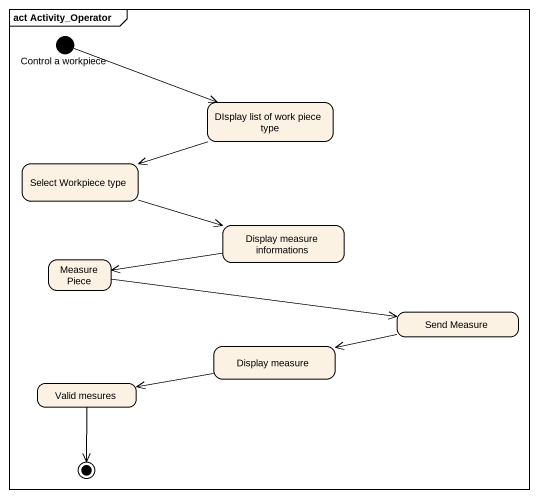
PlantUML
@startuml
mainframe act Activity_Operator
hide empty description
state "Control a workpiece" as Control_a_workpiece <<start>>
state "DIsplay list of work piece type" as DIsplay_list_of_work_piece
state "Select Workpiece type" as Select_Workpiece_type
state "Display measure informations" as Display_measure_informations
state "Measure Piece" as Measure_Piece
state "Send Measure" as Send_Measure
state "Display measure" as Display_measure
state "Valid mesures" as Valid_mesures
Control_a_workpiece -right-> DIsplay_list_of_work_piece
DIsplay_list_of_work_piece -left-> Select_Workpiece_type
Select_Workpiece_type -right-> Display_measure_informations
Display_measure_informations -left-> Measure_Piece
Measure_Piece -right-> Send_Measure
Send_Measure -left-> Display_measure
Display_measure -left-> Valid_mesures
Valid_mesures --> [*]
@enduml
